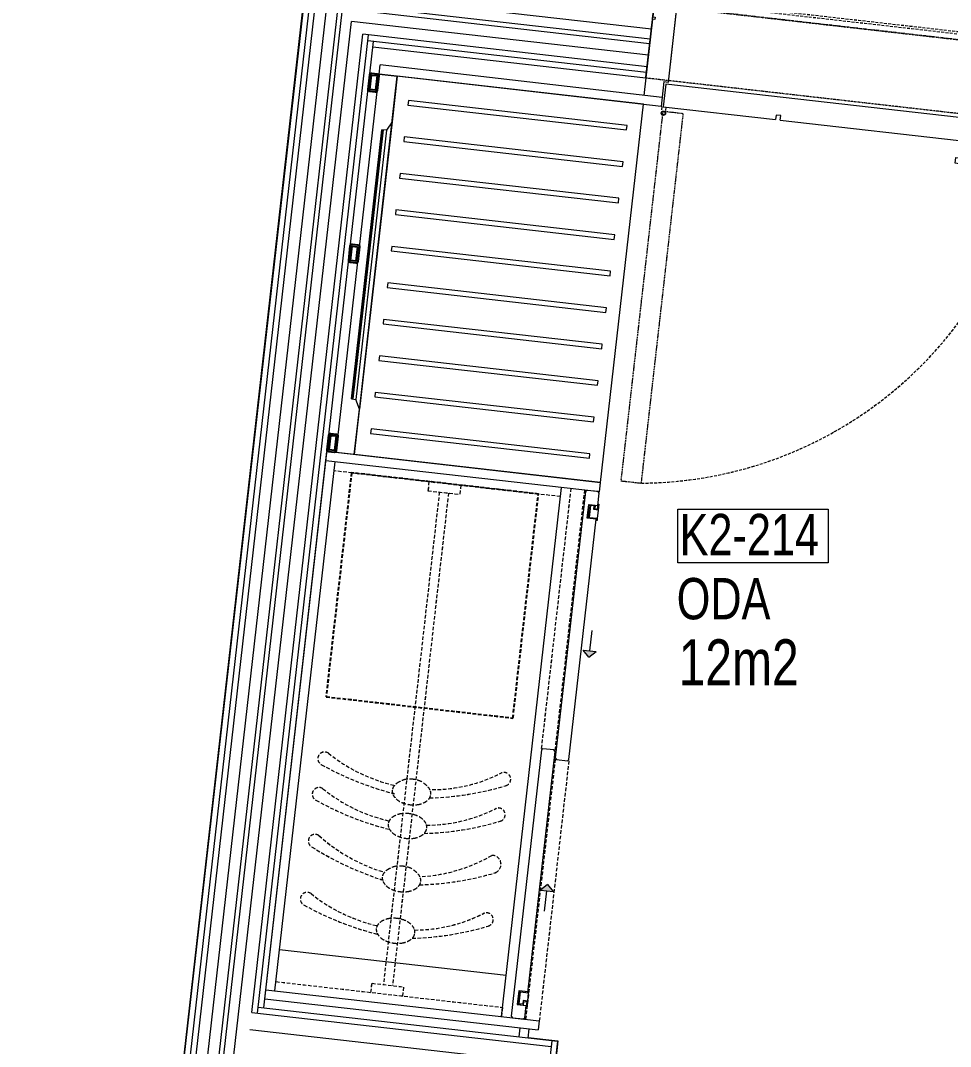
# Model space of a CAD drawing. Header units: millimetres. Extents: x 26282 to 30760, y 1404 to 4574.
# Drawn here: x 29072.4 to 29275.2, y 3797.4 to 4020.9 of the extents above; entities that cross this region are included whole.
import ezdxf

# ---------------------------------------------------------------- set-up
doc = ezdxf.new("R2010")
doc.units = ezdxf.units.MM
doc.header["$LTSCALE"] = 0.25
for name, pattern in [('01-2BASEMENT$0$HIDDEN', [0.375, 0.25, -0.125]), ('HIDDEN', [0.375, 0.25, -0.125]), ('HIDDEN2', [4.7625, 3.175, -1.5875])]:
    doc.linetypes.add(name, pattern=pattern)
for name, color, linetype, lineweight in [('(YP-ZC) A-LW13', 148, 'Continuous', 13), ('AB-DUV', 4, 'Continuous', 50), ('BRONZE (3RDF)', 30, 'Continuous', 15), ('DOOR HANDLE (3RDF)', 17, 'Continuous', 15), ('DOOR-INT (3RDF)', 157, 'Continuous', 15), ('FURNITURE (3RDF)', 43, 'Continuous', 20), ('GYPSIUM BOARD (3RDF)', 97, 'Continuous', 20), ('HIDDEN (3RDF)', 145, 'HIDDEN', 13), ('ID-ALCIPAN', 124, 'Continuous', 20), ('ID-HATCH', 252, 'Continuous', 18), ('METAL PROFILE (3RDF)', 251, 'Continuous', 18), ('STAINLESS (3RDF)', 95, 'Continuous', 15), ('TEXT-GNRL (3RDF)', 254, 'Continuous', 15), ('WALLPAPER (3RDF)', 63, 'Continuous', 13), ('WOOD (3RDF)', 45, 'Continuous', 15)]:
    doc.layers.add(name, color=color, linetype=linetype, lineweight=lineweight)
for name, color, linetype in [('ACCESSORIES (3RDF)', 2, 'Continuous'), ('AYNA (3RDF)', 253, 'Continuous'), ('ID-PROFIL', 145, 'Continuous')]:
    doc.layers.add(name, color=color, linetype=linetype)
doc.styles.add('M-IKI-50', font='arial.ttf', dxfattribs={"width": 0.75, "height": 10})
doc.styles.add('M-UC-50', font='arial.ttf', dxfattribs={"width": 0.75, "height": 15})
doc.linetypes.add('BATTING', pattern='A,0.0001,-0.1,[134,ltypeshp.shx,S=0.1,R=0,X=-0.1,Y=0],-0.2,[134,ltypeshp.shx,S=0.1,R=180,X=0.1,Y=0],-0.1', length=0.4001)

# ---------------------------------------------------------------- blocks, each defined once
blk = doc.blocks.new('KAPI-07')
at = {"color": 252}
for p, q in [((-72.48, 13.51, 0), (-78.98, 13.51, 0)), ((-71.69, 8.51, 0), (-78.19, 8.51, 0))]:
    blk.add_line(p, q, dxfattribs=at)
at = {"color": 252, "linetype": '01-2BASEMENT$0$HIDDEN', "lineweight": 0, "ltscale": 4, "elevation": 0}
blk.add_lwpolyline([(0.5, 14.5), (0.5, 95.5), (-4, 95.5), (-4, 14.5)], close=True, dxfattribs=at)
blk.add_lwpolyline([(0.5, 14.5), (0.5, 95.5), (-4, 95.5), (-4, 14.5)], close=True, dxfattribs=at)
at = {"color": 252, "linetype": 'HIDDEN', "ltscale": 10}
blk.add_arc((6.48, 9, 0), 87.13, 96.9111, 177.032, dxfattribs=at)
at = {"layer": 'DOOR HANDLE (3RDF)', "color": 252}
for p, q in [((-76.61, 15.21, 0), (-76.61, 19.01, 0)), ((-76.61, 19.01, 0), (-64.11, 18.51, 0)), ((-64.11, 18.51, 0), (-64.11, 17.26, 0)), ((-64.11, 17.26, 0), (-74.86, 17.26, 0)), ((-74.86, 17.26, 0), (-74.86, 15.21, 0)), ((-78.98, 13.51, 0), (-78.98, 13.96, 0)), ((-78.98, 13.96, 0), (-72.48, 13.96, 0)), ((-74.61, 15.21, 0), (-76.86, 15.21, 0)), ((-74.86, 15.21, 0), (-76.61, 15.21, 0)), ((-72.48, 13.96, 0), (-72.48, 13.51, 0)), ((-78.98, 8.51, 0), (-78.98, 8.06, 0)), ((-78.98, 8.06, 0), (-72.48, 8.06, 0)), ((-74.61, 6.81, 0), (-76.86, 6.81, 0)), ((-76.61, 6.81, 0), (-76.61, 4.01, 0)), ((-74.86, 6.81, 0), (-76.61, 6.81, 0)), ((-74.86, 5.76, 0), (-74.86, 6.81, 0)), ((-72.48, 8.06, 0), (-72.48, 8.51, 0)), ((-76.61, 4.01, 0), (-64.11, 4.51, 0)), ((-64.11, 5.76, 0), (-74.86, 5.76, 0)), ((-64.11, 5.76, 0), (-64.11, 4.51, 0))]:
    blk.add_line(p, q, dxfattribs=at)
at = {"layer": 'DOOR HANDLE (3RDF)', "color": 252, "elevation": 0}
for points in [[(-74.61, 15.21), (-74.61, 14.21), (-76.86, 14.21), (-76.86, 15.21)], [(-74.61, 6.81), (-74.61, 7.81), (-76.86, 7.81), (-76.86, 6.81)]]:
    blk.add_lwpolyline(points, dxfattribs=at)
for points in [[(-76.61, 13.96), (-76.61, 14.21), (-74.86, 14.21), (-74.86, 13.96)], [(-76.61, 8.06), (-76.61, 7.81), (-74.86, 7.81), (-74.86, 8.06)]]:
    blk.add_lwpolyline(points, close=True, dxfattribs=at)
at = {"layer": 'GYPSIUM BOARD (3RDF)', "ltscale": 0.25, "elevation": 0}
for points in [[(-85, 7.51), (-85, -8.2)], [(5, 7.51), (5, -8.3)]]:
    blk.add_lwpolyline(points, dxfattribs=at)
at = {"layer": 'HIDDEN (3RDF)', "ltscale": 10, "elevation": 0}
for points in [[(-80, -8.3), (0, -8.3)], [(-81.5, -9.99), (1.5, -9.99)], [(-81, -9.49), (1, -9.49)]]:
    blk.add_lwpolyline(points, dxfattribs=at)
at = {"layer": 'STAINLESS (3RDF)'}
for p, q in [((-0.11, 14.2, 0), (-0.11, 13.51, 0)), ((0.75, 14.2, 0), (0.75, 13.51, 0))]:
    blk.add_line(p, q, dxfattribs=at)
for radius in [0.47, 0.38]:
    blk.add_circle((0.32, 14.87, 0), radius, dxfattribs=at)
at = {"layer": 'WOOD (3RDF)'}
for p, q in [((-81.03, 13.51, 0), (-87.64, 13.51, 0)), ((-81.03, 13.51), (-81.03, 8.01)), ((-25.15, 13.51, 0), (-80.53, 13.51, 0)), ((-80.53, 13.51, 0), (-80.53, 8.51, 0)), ((0.5, 13.51, 0), (-24.15, 13.51, 0)), ((0.5, 8.51, 0), (0.5, 13.51, 0)), ((-85, 11.51, 0), (-87.64, 11.51, 0)), ((-85, -5.49), (-85, 11.51)), ((1, 11.51), (62.88, 11.39, 2.27)), ((5, -5.19), (5, 11.51)), ((62.88, 13.39, 4.54), (62.88, 11.39, 4.54)), ((-81.03, 8.01), (-80, 8.01)), ((-80.53, 8.51, 0), (0.5, 8.51, 0)), ((-80, 8.01), (-80, -8.3)), ((1, 8.01), (0, 8.01)), ((0, 8.01), (0, -8.3)), ((-84.5, -5.49), (-85, -5.49)), ((-85, -8.3), (-85, -5.99)), ((-85, -5.99), (-84.5, -5.99)), ((-84.5, -5.99), (-84.5, -5.49)), ((4.5, -5.69), (4.5, -5.19)), ((4.5, -5.19), (5, -5.19)), ((5, -5.69), (4.5, -5.69)), ((5, -8.3), (5, -5.69)), ((-80, -8.3), (-85, -8.3)), ((0, -8.3), (0, -8.3)), ((0, -8.3), (5, -8.3))]:
    blk.add_line(p, q, dxfattribs=at)
at = {"layer": 'WOOD (3RDF)', "ltscale": 0.01}
blk.add_line((1, 8.01, 0), (0.5, 8.01, 0), dxfattribs=at)
at = {"layer": 'WOOD (3RDF)', "ltscale": 0.25}
for p, q in [((-88, -8.3), (-88, -8.3)), ((-88, -8.3), (-87.5, -8.3)), ((-86.5, -8.3), (-88, -8.3)), ((-88, -9.49), (-88, -8.3)), ((-86.5, -8.3), (-86.36, -8.55)), ((-82.64, -8.55), (-86.36, -8.55)), ((-82.5, -8.3), (-82.64, -8.55)), ((-81, -8.3), (-82.5, -8.3)), ((-81, -8.3), (-81, -9.49)), ((1, -8.3), (2.5, -8.3)), ((1, -8.3), (1, -9.49)), ((2.5, -8.3), (2.64, -8.55)), ((2.64, -8.55), (6.36, -8.55)), ((6.5, -8.3), (6.36, -8.55)), ((6.5, -8.3), (8, -8.3)), ((8, -8.3), (7.5, -8.3)), ((8, -8.3), (8, -8.3)), ((8, -9.49), (8, -8.3)), ((-87.5, -9.99), (-88, -9.49)), ((-81.5, -9.99), (-87.5, -9.99)), ((-81.5, -9.99), (-81, -9.49)), ((1.5, -9.99), (1, -9.49)), ((1.5, -9.99), (7.5, -9.99)), ((7.5, -9.99), (8, -9.49))]:
    blk.add_line(p, q, dxfattribs=at)
at = {"layer": 'WOOD (3RDF)', "ltscale": 0.25, "elevation": 0}
for points in [[(-25.15, 13.51), (-25.15, 12.51), (-24.15, 12.51), (-24.15, 13.51)], [(-82.5, -8.3), (-81, -8.3)], [(2.5, -8.3), (1, -8.3)]]:
    blk.add_lwpolyline(points, dxfattribs=at)
at = {"layer": 'WOOD (3RDF)', "elevation": 0}
blk.add_lwpolyline([(1, 8.01), (1, 13.51), (62.88, 13.39)], dxfattribs=at)
blk = doc.blocks.new('A$C758C6CDD')
at = {"layer": 'BRONZE (3RDF)', "color": 252}
blk.add_line((1.3, 0, 0), (3.1, 0, 0), dxfattribs=at)
at = {"layer": 'BRONZE (3RDF)', "elevation": 0}
blk.add_lwpolyline([(0.3, 2), (0.3, 0.8), (1.1, 0.8), (1.1, 0.2), (0, 0.2), (0, 0), (1.3, 0), (1.3, 1), (0.5, 1), (0.5, 1.8), (3.1, 1.8), (3.1, 0), (3.6, 0), (3.6, 0.2), (3.3, 0.2), (3.3, 2), (0.3, 2)], dxfattribs=at)
at = {"layer": 'WOOD (3RDF)', "elevation": 0}
blk.add_lwpolyline([(3.3, 0.2), (3.3, 2.2), (0.3, 2.2), (0.3, 0.2)], dxfattribs=at)
blk = doc.blocks.new('A$C507954D5')
at = {"layer": 'WOOD (3RDF)'}
h = blk.add_hatch(color=256, dxfattribs=at)
h.dxf.hatch_style = 1
h.paths.add_polyline_path([(4.44, 2.83), (4.44, 0), (5.86, 1.41)])
for p, q in [((5.86, 1.41), (4.44, 2.83)), ((4.44, 2.83), (4.44, 0)), ((0, 1.41), (4.44, 1.41)), ((5.86, 1.41), (4.44, 0))]:
    blk.add_line(p, q, dxfattribs=at)
blk = doc.blocks.new('DOLAP-10')
at = {"layer": 'ACCESSORIES (3RDF)', "linetype": 'HIDDEN2', "elevation": 0}
blk.add_lwpolyline([(54.09, 69.71), (59.64, 118.51), (18.9, 123.14), (13.35, 74.34), (54.09, 69.71)], dxfattribs=at)
at = {"layer": 'HIDDEN (3RDF)', "color": 8, "linetype": 'HIDDEN', "ltscale": 12.5}
for p, q in [((64.45, 117.96, 0), (15.09, 123.57, 0)), ((35.79, 121.21, 0), (35.57, 119.22, 0)), ((38.05, 118.94, 0), (25.85, 11.64, 0)), ((40.04, 118.72, 0), (27.84, 11.41, 0)), ((35.57, 119.22, 0), (42.52, 118.43, 0)), ((42.75, 120.42, 0), (42.52, 118.43, 0)), ((60.35, 63.07, 0), (66.78, 119.71, 0)), ((63.33, 62.73, 0), (69.76, 119.37, 0)), ((64.45, 117.96, 0), (64.67, 119.95, 0)), ((63.3, 60.72, 0), (56.86, 4.09, 0)), ((66.28, 60.38, 0), (59.84, 3.75, 0)), ((2.44, 12.28, 0), (51.8, 6.68, 0)), ((23.14, 9.94, 0), (23.37, 11.92, 0)), ((23.37, 11.92, 0), (30.32, 11.13, 0)), ((30.1, 9.14, 0), (30.32, 11.13, 0)), ((51.8, 6.68, 0.02), (51.57, 4.69, 0.02))]:
    blk.add_line(p, q, dxfattribs=at)
at = {"layer": 'HIDDEN (3RDF)', "color": 8, "linetype": 'HIDDEN', "ltscale": 12.5, "elevation": 0}
for points in [[(28.43, 53.17, -0.06413), (12.36, 59.54, -1.08017), (13.88, 62.05, 0.114463), (28.32, 55.04, 0.821198)], [(35.94, 52.31, 0.066142), (52.49, 54.96, 1.08017), (51.58, 57.74, -0.118246), (36.47, 54.11, -0.821198)], [(27.22, 45.43, -0.06413), (11.15, 51.8, -1.08017), (12.67, 54.31, 0.114463), (27.1, 47.3, 0.821198)], [(34.72, 44.57, 0.066142), (51.28, 47.22, 1.08017), (50.36, 50, -0.118246), (35.26, 46.37, -0.821198)], [(26.25, 34.23, -0.063086), (10.29, 41.6, -1.08017), (11.8, 44.1, 0.111967), (26.13, 36.1, 0.821198)], [(33.75, 33.38, 0.066142), (50.3, 36.02, 0.819448), (49.5, 39.8, -0.115485), (34.28, 35.17, -0.821198)], [(24.62, 22.59, -0.06413), (8.55, 28.97, -1.08017), (10.07, 31.47, 0.114463), (24.51, 24.46, 0.821198)], [(32.13, 21.73, 0.066142), (48.68, 24.38, 1.08017), (47.77, 27.16, -0.118246), (32.66, 23.53, -0.821198)]]:
    blk.add_lwpolyline(points, format="xyb", dxfattribs=at)
for points in [[(27.79, 54, -0.144333), (28.18, 54.93, -0.107177), (29.24, 55.77, -0.074331), (30.61, 56.34, -0.065016), (32.31, 56.36, -0.065016), (33.96, 55.95, -0.074324), (35.18, 55.09, -0.107177), (36.01, 54.04, -0.144333), (36.19, 53.04, -0.144333), (35.79, 52.12, -0.107177), (34.74, 51.28, -0.077818), (33.38, 50.86, -0.065016), (31.68, 50.83, -0.065016), (30.03, 51.24, -0.077818), (28.8, 51.96, -0.107177), (27.97, 53.01, -0.144333)], [(26.91, 46.67, -0.144333), (27.3, 47.6, -0.107177), (28.36, 48.43, -0.077818), (29.72, 48.86, -0.065016), (31.42, 48.88, -0.065016), (33.06, 48.47, -0.077818), (34.29, 47.76, -0.107177), (35.13, 46.71, -0.144333), (35.31, 45.71, -0.144333), (34.91, 44.78, -0.107177), (33.86, 43.95, -0.077818), (32.5, 43.53, -0.065016), (30.8, 43.5, -0.065016), (29.15, 43.91, -0.077818), (27.92, 44.63, -0.107177), (27.08, 45.68, -0.144333)], [(25.6, 35.06, -0.144333), (26, 35.99, -0.107177), (27.05, 36.83, -0.074331), (28.43, 37.4, -0.065016), (30.13, 37.43, -0.065016), (31.78, 37.02, -0.074324), (32.99, 36.15, -0.107177), (33.83, 35.1, -0.144333), (34, 34.11, -0.144333), (33.61, 33.18, -0.107177), (32.55, 32.34, -0.077818), (31.19, 31.92, -0.065016), (29.49, 31.89, -0.065016), (27.84, 32.3, -0.077818), (26.62, 33.02, -0.107177), (25.78, 34.07, -0.144333)], [(24.31, 23.83, -0.144333), (24.71, 24.76, -0.107177), (25.76, 25.6, -0.077818), (27.12, 26.02, -0.065016), (28.82, 26.05, -0.065016), (30.47, 25.64, -0.077818), (31.7, 24.92, -0.107177), (32.54, 23.87, -0.144333), (32.71, 22.87, -0.144333), (32.32, 21.95, -0.107177), (31.26, 21.11, -0.077818), (29.9, 20.69, -0.065016), (28.2, 20.66, -0.065016), (26.55, 21.07, -0.077818), (25.33, 21.79, -0.107177), (24.49, 22.84, -0.144333)]]:
    blk.add_lwpolyline(points, format="xyb", close=True, dxfattribs=at)
at = {"layer": 'WOOD (3RDF)'}
for p, q in [((0, 8.54, 0), (13.55, 127.77, 0)), ((73.17, 120.99), (13.55, 127.77, 0)), ((2.21, 10.3, 0), (15.31, 125.56, 0)), ((72.94, 119.01, 0), (13.33, 125.78, 0)), ((51.57, 4.69, 0), (64.67, 119.95, 0)), ((52.59, 13.64, 0), (3.23, 19.24, 0)), ((0.23, 10.52), (59.84, 3.75)), ((0, 8.54), (59.62, 1.76)), ((59.84, 3.75, 0), (59.62, 1.76, 0)), ((55.42, 0.23), (55.64, 2.21)), ((57.4, 0), (57.63, 1.99))]:
    blk.add_line(p, q, dxfattribs=at)
at = {"layer": 'WOOD (3RDF)', "ltscale": 0.25}
blk.add_line((13.55, 127.77, 0), (13.75, 127.75, 0), dxfattribs=at)
at = {"layer": 'WOOD (3RDF)', "elevation": 0}
for points in [[(72.94, 119.01), (73.17, 120.99)], [(72.6, 116.03), (72.91, 118.71), (72.65, 119.04), (70.26, 119.31), (69.93, 119.05), (63.33, 61.02), (63.6, 60.69), (65.98, 60.42), (66.31, 60.68), (72.27, 113.04)], [(57.32, 9.87), (63.29, 62.43), (63.03, 62.77), (60.64, 63.04), (60.31, 62.77), (53.72, 4.75), (53.98, 4.41), (56.36, 4.14), (56.7, 4.41), (57, 7.09)]]:
    blk.add_lwpolyline(points, dxfattribs=at)
at = {"xscale": -1, "rotation": 83.51678702173031}
blk.add_blockref('A$C758C6CDD', (72.84, 116.3, 0), dxfattribs=at)
at = {"rotation": 83.51678702173027}
blk.add_blockref('A$C758C6CDD', (57.17, 6.77, 0), dxfattribs=at)
at = {"layer": 'WOOD (3RDF)', "extrusion": (0, 0, -1), "zscale": -1, "rotation": 276.4832129782697}
blk.add_blockref('A$C507954D5', (-72.71, 88.61, 0), dxfattribs=at)
at = {"layer": 'WOOD (3RDF)', "rotation": 83.51678702173027}
blk.add_blockref('A$C507954D5', (62.39, 27.5, 0), dxfattribs=at)
blk = doc.blocks.new('20x40 profil')
at = {"layer": 'METAL PROFILE (3RDF)'}
h = blk.add_hatch(color=256, dxfattribs=at)
edge = h.paths.add_edge_path()
edge.add_line((-1.6, 2), (1.6, 2))
edge.add_arc((1.6, 1.6), 0.4, 360, 450, ccw=False)
edge.add_line((2, 1.6), (2, 0.4))
edge.add_arc((1.6, 0.4), 0.4, 270, 360, ccw=False)
edge.add_line((1.6, 0), (-1.6, 0))
edge.add_arc((-1.6, 0.4), 0.4, 180, 270, ccw=False)
edge.add_line((-2, 0.4), (-2, 1.6))
edge.add_arc((-1.6, 1.6), 0.4, 90, 180, ccw=False)
h.paths.add_polyline_path([(-1.6, 1.6), (1.6, 1.6), (1.6, 0.4), (-1.6, 0.4)], flags=16)
at = {"layer": 'ID-PROFIL'}
blk.add_lwpolyline([(1.6, 2), (-1.6, 2, 0.414214), (-2, 1.6), (-2, 0.4, 0.414214), (-1.6, 0), (1.6, 0, 0.414214), (2, 0.4), (2, 1.6, 0.414214)], format="xyb", close=True, dxfattribs=at)
blk.add_lwpolyline([(1.6, 1.6), (-1.6, 1.6), (-1.6, 0.4), (1.6, 0.4)], close=True, dxfattribs=at)
blk = doc.blocks.new('AYNA-07')
at = {"layer": 'METAL PROFILE (3RDF)'}
h = blk.add_hatch(color=256, dxfattribs=at)
edge = h.paths.add_edge_path()
edge.add_line((11.46, 78.86), (11.46, 82.06))
edge.add_arc((11.06, 82.06), 0.4, 0, 90)
edge.add_line((11.06, 82.46), (9.86, 82.46))
edge.add_arc((9.86, 82.06), 0.4, 90, 180)
edge.add_line((9.46, 82.06), (9.46, 78.86))
edge.add_arc((9.86, 78.86), 0.4, 180, 270)
edge.add_line((9.86, 78.46), (11.06, 78.46))
edge.add_arc((11.06, 78.86), 0.4, 270, 360)
h.paths.add_polyline_path([(11.06, 78.86), (11.06, 82.06), (9.86, 82.06), (9.86, 78.86)], flags=16)
h = blk.add_hatch(color=256, dxfattribs=at)
edge = h.paths.add_edge_path()
edge.add_line((11.46, 41.36), (11.46, 44.56))
edge.add_arc((11.06, 44.56), 0.4, 0, 90)
edge.add_line((11.06, 44.96), (9.86, 44.96))
edge.add_arc((9.86, 44.56), 0.4, 90, 180)
edge.add_line((9.46, 44.56), (9.46, 41.36))
edge.add_arc((9.86, 41.36), 0.4, 180, 270)
edge.add_line((9.86, 40.96), (11.06, 40.96))
edge.add_arc((11.06, 41.36), 0.4, 270, 360)
h.paths.add_polyline_path([(11.06, 41.36), (11.06, 44.56), (9.86, 44.56), (9.86, 41.36)], flags=16)
h = blk.add_hatch(color=256, dxfattribs=at)
edge = h.paths.add_edge_path()
edge.add_line((11.46, -0.14), (11.46, 3.06))
edge.add_arc((11.06, 3.06), 0.4, 0, 90)
edge.add_line((11.06, 3.46), (9.86, 3.46))
edge.add_arc((9.86, 3.06), 0.4, 90, 180)
edge.add_line((9.46, 3.06), (9.46, -0.14))
edge.add_arc((9.86, -0.14), 0.4, 180, 270)
edge.add_line((9.86, -0.54), (11.06, -0.54))
edge.add_arc((11.06, -0.14), 0.4, 270, 360)
h.paths.add_polyline_path([(11.06, -0.14), (11.06, 3.06), (9.86, 3.06), (9.86, -0.14)], flags=16)
at = {"layer": 'AYNA (3RDF)', "elevation": -2.27}
blk.add_lwpolyline([(13.66, 70.46), (13.66, 11.46)], dxfattribs=at)
at = {"layer": 'WOOD (3RDF)'}
blk.add_line((13.46, 11.46, -2.27), (13.46, 70.46, -4.54), dxfattribs=at)
at = {"layer": 'WOOD (3RDF)', "ltscale": 0.25}
blk.add_line((15.46, -0.54, -2.27), (11.46, -0.54, -2.27), dxfattribs=at)
at = {"layer": 'WOOD (3RDF)'}
blk.add_lwpolyline([(11.46, -0.54), (11.46, 82.46), (15.46, 82.46), (15.46, 72.46), (14.46, 70.46), (13.46, 70.46)], dxfattribs=at)
at = {"layer": 'WOOD (3RDF)', "color": 252, "elevation": -2.27}
for points in [[(15.46, 72.46), (15.46, 9.46)], [(14.46, 70.46), (14.46, 11.46)]]:
    blk.add_lwpolyline(points, dxfattribs=at)
at = {"layer": 'WOOD (3RDF)', "elevation": -2.27}
for points in [[(13.46, 11.46), (14.46, 11.46)], [(15.46, -0.54), (15.46, 9.46), (14.46, 11.46)]]:
    blk.add_lwpolyline(points, dxfattribs=at)
at = {"layer": 'METAL PROFILE (3RDF)', "color": 4, "xscale": -1, "rotation": 269.9999936931301}
for p in [(9.46, 80.46, -2.27), (9.46, 42.96), (9.46, 1.46)]:
    blk.add_blockref('20x40 profil', p, dxfattribs=at)
blk = doc.blocks.new('BAVULLUK-05')
at = {"layer": 'BRONZE (3RDF)', "ltscale": 12.5}
for points in [[(3, 84.21), (51, 84.21), (51, 85.21), (3, 85.21)], [(3, 76.21), (51, 76.21), (51, 77.21), (3, 77.21)], [(3, 68.21), (51, 68.21), (51, 69.21), (3, 69.21)], [(3, 60.21), (51, 60.21), (51, 61.21), (3, 61.21)], [(3, 52.21), (51, 52.21), (51, 53.21), (3, 53.21)], [(3, 44.21), (51, 44.21), (51, 45.21), (3, 45.21)], [(3, 36.21), (51, 36.21), (51, 37.21), (3, 37.21)], [(3, 28.21), (51, 28.21), (51, 29.21), (3, 29.21)], [(3, 20.21), (51, 20.21), (51, 21.21), (3, 21.21)], [(3, 12.2), (51, 12.2), (51, 13.2), (3, 13.2)]]:
    blk.add_lwpolyline(points, close=True, dxfattribs=at)
at = {"layer": 'WOOD (3RDF)'}
for p, q in [((0, 7.21), (0, 90.21)), ((54, 90.21), (0, 90.21)), ((54, 7.21), (54, 90.21)), ((54, 7.21), (0, 7.21))]:
    blk.add_line(p, q, dxfattribs=at)
blk = doc.blocks.new('A$C187D15ED')
at = {"layer": '(YP-ZC) A-LW13', "ltscale": 0.25}
for p, q in [((9510.51, 3284.14, 0), (9571.35, 3819.49, 0)), ((9510.51, 3284.14, 0), (9571.35, 3819.49, 0)), ((9517.89, 3340.21, 0), (9572.23, 3818.38, 0)), ((9517.89, 3340.21, 0), (9572.23, 3818.38, 0)), ((9639.29, 3811.77, 0), (9571.35, 3819.49, 0)), ((9639.29, 3811.77, 0), (9571.35, 3819.49, 0)), ((9639.17, 3810.77, 0), (9572.23, 3818.38, 0)), ((9639.17, 3810.77, 0), (9572.23, 3818.38, 0))]:
    blk.add_line(p, q, dxfattribs=at)
at = {"layer": 'HIDDEN (3RDF)', "elevation": 0}
blk.add_lwpolyline([(9640.13, 3819.22), (9729.56, 3809.06), (9727.75, 3793.16), (9638.33, 3803.32)], close=True, dxfattribs=at)
at = {"layer": 'ID-ALCIPAN', "ltscale": 0.25}
for p, q in [((9502.11, 3276.64, 0), (9564.74, 3827.79, 0)), ((9503.51, 3277.89, 0), (9565.84, 3826.4, 0)), ((9504.77, 3277.89, 0), (9566.95, 3825.02, 0)), ((9552.42, 3599.77, 0), (9576.63, 3812.85, 0)), ((9553.66, 3599.63, 0), (9577.88, 3812.71, 0)), ((9555.04, 3600.73, 0), (9578.98, 3811.32, 0)), ((9638.61, 3805.8, 0), (9576.63, 3812.85, 0)), ((9638.47, 3804.56, 0), (9577.73, 3811.46, 0)), ((9638.33, 3803.32, 0), (9578.83, 3810.08, 0)), ((9552.42, 3599.77), (9617.69, 3592.36)), ((9553.8, 3600.87), (9619.07, 3593.46)), ((9617.83, 3593.6), (9616.7, 3583.66)), ((9619.07, 3593.46), (9617.94, 3583.52))]:
    blk.add_line(p, q, dxfattribs=at)
at = {"layer": 'ID-HATCH', "linetype": 'BATTING', "lineweight": 0, "ltscale": 4.5}
for p, q in [((9507.71, 3281.64, 0), (9569.11, 3821.95, 0)), ((9639.54, 3813.95, 0), (9569.11, 3821.95, 0)), ((9520.39, 3342.71, 0), (9574.13, 3815.65, 0)), ((9638.89, 3808.29, 0), (9574.13, 3815.65, 0))]:
    blk.add_line(p, q, dxfattribs=at)
at = {"layer": 'ID-HATCH', "linetype": 'BATTING', "lineweight": 0, "ltscale": 7.3}
blk.add_line((9552, 3596.05), (9617.06, 3588.65), dxfattribs=at)
at = {"layer": 'TEXT-GNRL (3RDF)', "linetype": 'Continuous'}
blk.add_lwpolyline([(9645.3, 3709.4), (9678.06, 3709.4), (9678.06, 3697.68), (9645.3, 3697.68)], close=True, dxfattribs=at)
at = {"layer": 'WALLPAPER (3RDF)'}
for p, q in [((9502, 3276.54), (9564.66, 3827.9, 0)), ((9612.69, 3594.28), (9619.18, 3593.54)), ((9619.18, 3593.54), (9618.03, 3583.41))]:
    blk.add_line(p, q, dxfattribs=at)
at = {"layer": 'DOOR-INT (3RDF)', "rotation": 173.5197725261523}
blk.add_blockref('KAPI-07', (9644.17, 3810.41, 0), dxfattribs=at)
at = {"layer": 'FURNITURE (3RDF)', "ltscale": 0.2}
for name, p, rotation in [('AYNA-07', (9559.48, 3723.56, 2.27), 353.5167933285168), ('BAVULLUK-05', (9573.97, 3714.11, -2.27), 353.5169247674272), ('DOLAP-10', (9555.27, 3594.18, 0), 359.9999795268008)]:
    blk.add_blockref(name, p, dxfattribs=dict(at, rotation=rotation))
at = {"layer": 'TEXT-GNRL (3RDF)', "linetype": 'Continuous', "width": 0.75}
for s, height, style, p in [('K2-214', 9, 'M-UC-50', (9645.7, 3699.37)), ('ODA', 9, 'M-UC-50', (9645.07, 3685.4)), ('12m2', 10, 'M-IKI-50', (9645.47, 3671.04))]:
    blk.add_text(s, height=height, dxfattribs=dict(at, style=style)).set_placement(p)

msp = doc.modelspace()

# ---------------------------------------------------------------- block references
at = {"layer": 'AB-DUV', "ltscale": 100}
msp.add_blockref('A$C187D15ED', (19570.424, 205.028, 5.126), dxfattribs=at)

# ---------------------------------------------------------------- next in the draw order: hatches: boundary and pattern name
at = {"layer": 'METAL PROFILE (3RDF)'}
h = msp.add_hatch(color=256, dxfattribs=at)
edge = h.paths.add_edge_path()
edge.add_line((29150.196, 4005.646), (29150.558, 4008.826))
edge.add_arc((29150.16, 4008.871), 0.4, -6.48321, 83.51679)
edge.add_line((29150.205, 4009.268), (29149.013, 4009.404))
edge.add_arc((29148.968, 4009.006), 0.4, 83.51679, 173.51679)
edge.add_line((29148.57, 4009.051), (29148.209, 4005.872))
edge.add_arc((29148.607, 4005.827), 0.4, 173.51679, 263.51679)
edge.add_line((29148.561, 4005.429), (29149.754, 4005.294))
edge.add_arc((29149.799, 4005.691), 0.4, 263.51679, 353.51679)
h.paths.add_polyline_path([(29149.799, 4005.691), (29150.16, 4008.871), (29148.968, 4009.006), (29148.607, 4005.827)], flags=16)
h = msp.add_hatch(color=256, dxfattribs=at)
edge = h.paths.add_edge_path()
edge.add_line((29150.196, 4005.646), (29150.558, 4008.826))
edge.add_arc((29150.16, 4008.871), 0.4, -6.48321, 83.51679)
edge.add_line((29150.205, 4009.268), (29149.013, 4009.404))
edge.add_arc((29148.968, 4009.006), 0.4, 83.51679, 173.51679)
edge.add_line((29148.57, 4009.051), (29148.209, 4005.872))
edge.add_arc((29148.607, 4005.827), 0.4, 173.51679, 263.51679)
edge.add_line((29148.561, 4005.429), (29149.754, 4005.294))
edge.add_arc((29149.799, 4005.691), 0.4, 263.51679, 353.51679)
h.paths.add_polyline_path([(29149.799, 4005.691), (29150.16, 4008.871), (29148.968, 4009.006), (29148.607, 4005.827)], flags=16)
h = msp.add_hatch(color=256, dxfattribs=at)
edge = h.paths.add_edge_path()
edge.add_line((29145.963, 3968.389), (29146.324, 3971.569))
edge.add_arc((29145.926, 3971.614), 0.4, -6.48321, 83.51679)
edge.add_line((29145.972, 3972.011), (29144.779, 3972.147))
edge.add_arc((29144.734, 3971.749), 0.4, 83.51679, 173.51679)
edge.add_line((29144.337, 3971.795), (29143.975, 3968.615))
edge.add_arc((29144.373, 3968.57), 0.4, 173.51679, 263.51679)
edge.add_line((29144.328, 3968.172), (29145.52, 3968.037))
edge.add_arc((29145.565, 3968.434), 0.4, 263.51679, 353.51679)
h.paths.add_polyline_path([(29145.565, 3968.434), (29145.926, 3971.614), (29144.734, 3971.749), (29144.373, 3968.57)], flags=16)
h = msp.add_hatch(color=256, dxfattribs=at)
edge = h.paths.add_edge_path()
edge.add_line((29145.963, 3968.389), (29146.324, 3971.569))
edge.add_arc((29145.926, 3971.614), 0.4, -6.48321, 83.51679)
edge.add_line((29145.972, 3972.011), (29144.779, 3972.147))
edge.add_arc((29144.734, 3971.749), 0.4, 83.51679, 173.51679)
edge.add_line((29144.337, 3971.795), (29143.975, 3968.615))
edge.add_arc((29144.373, 3968.57), 0.4, 173.51679, 263.51679)
edge.add_line((29144.328, 3968.172), (29145.52, 3968.037))
edge.add_arc((29145.565, 3968.434), 0.4, 263.51679, 353.51679)
h.paths.add_polyline_path([(29145.565, 3968.434), (29145.926, 3971.614), (29144.734, 3971.749), (29144.373, 3968.57)], flags=16)
h = msp.add_hatch(color=256, dxfattribs=at)
edge = h.paths.add_edge_path()
edge.add_line((29141.276, 3927.151), (29141.638, 3930.331))
edge.add_arc((29141.24, 3930.376), 0.4, -6.48321, 83.51679)
edge.add_line((29141.285, 3930.773), (29140.093, 3930.909))
edge.add_arc((29140.048, 3930.511), 0.4, 83.51679, 173.51679)
edge.add_line((29139.65, 3930.557), (29139.289, 3927.377))
edge.add_arc((29139.687, 3927.332), 0.4, 173.51679, 263.51679)
edge.add_line((29139.641, 3926.934), (29140.834, 3926.799))
edge.add_arc((29140.879, 3927.196), 0.4, 263.51679, 353.51679)
h.paths.add_polyline_path([(29140.879, 3927.196), (29141.24, 3930.376), (29140.048, 3930.511), (29139.687, 3927.332)], flags=16)
h = msp.add_hatch(color=256, dxfattribs=at)
edge = h.paths.add_edge_path()
edge.add_line((29141.276, 3927.151), (29141.638, 3930.331))
edge.add_arc((29141.24, 3930.376), 0.4, -6.48321, 83.51679)
edge.add_line((29141.285, 3930.773), (29140.093, 3930.909))
edge.add_arc((29140.048, 3930.511), 0.4, 83.51679, 173.51679)
edge.add_line((29139.65, 3930.557), (29139.289, 3927.377))
edge.add_arc((29139.687, 3927.332), 0.4, 173.51679, 263.51679)
edge.add_line((29139.641, 3926.934), (29140.834, 3926.799))
edge.add_arc((29140.879, 3927.196), 0.4, 263.51679, 353.51679)
h.paths.add_polyline_path([(29140.879, 3927.196), (29141.24, 3930.376), (29140.048, 3930.511), (29139.687, 3927.332)], flags=16)
at = {"layer": 'WOOD (3RDF)'}
h = msp.add_hatch(color=256, dxfattribs=at)
h.dxf.hatch_style = 1
h.paths.add_polyline_path([(29195.093, 3883.722), (29197.903, 3883.403), (29196.338, 3882.157)])
h = msp.add_hatch(color=256, dxfattribs=at)
h.dxf.hatch_style = 1
h.paths.add_polyline_path([(29185.779, 3831.445), (29188.589, 3831.125), (29187.344, 3832.69)])

# ---------------------------------------------------------------- next in the draw order: linework, layer by layer
at = {"layer": 'ACCESSORIES (3RDF)', "linetype": 'HIDDEN2', "elevation": 5.126}
msp.add_lwpolyline([(29179.786, 3868.924), (29185.331, 3917.717), (29144.593, 3922.347), (29139.048, 3873.553), (29179.786, 3868.924)], dxfattribs=at)
at = {"layer": 'AYNA (3RDF)', "elevation": 5.126}
msp.add_lwpolyline([(29151.434, 3997.051), (29144.772, 3938.429)], dxfattribs=at)
at = {"layer": 'BRONZE (3RDF)', "color": 252}
for p, q in [((29198.385, 3914.22, 5.126), (29198.182, 3912.432, 5.126)), ((29183.007, 3807.273, 5.126), (29183.211, 3809.061, 5.126))]:
    msp.add_line(p, q, dxfattribs=at)
at = {"layer": 'BRONZE (3RDF)', "ltscale": 12.5, "elevation": 2.857}
for points in [[(29156.884, 4002.471), (29204.577, 3997.051), (29204.69, 3998.045), (29156.997, 4003.464)], [(29155.98, 3994.522), (29203.673, 3989.102), (29203.786, 3990.096), (29156.093, 3995.515)], [(29155.077, 3986.573), (29202.77, 3981.153), (29202.883, 3982.147), (29155.19, 3987.567)], [(29154.174, 3978.624), (29201.867, 3973.204), (29201.98, 3974.198), (29154.287, 3979.618)], [(29153.27, 3970.675), (29200.964, 3965.256), (29201.076, 3966.249), (29153.383, 3971.669)], [(29152.367, 3962.727), (29200.06, 3957.307), (29200.173, 3958.3), (29152.48, 3963.72)], [(29151.464, 3954.778), (29199.157, 3949.358), (29199.27, 3950.352), (29151.577, 3955.771)], [(29150.561, 3946.829), (29198.254, 3941.409), (29198.367, 3942.403), (29150.674, 3947.822)], [(29149.657, 3938.88), (29197.35, 3933.46), (29197.463, 3934.454), (29149.77, 3939.874)], [(29148.753, 3930.925), (29196.446, 3925.506), (29196.559, 3926.499), (29148.866, 3931.919)]]:
    msp.add_lwpolyline(points, close=True, dxfattribs=at)
at = {"layer": 'BRONZE (3RDF)', "elevation": 5.126}
for points in [[(29196.511, 3915.44), (29197.703, 3915.304), (29197.613, 3914.509), (29198.209, 3914.442), (29198.333, 3915.534), (29198.532, 3915.512), (29198.385, 3914.22), (29197.391, 3914.333), (29197.482, 3915.128), (29196.687, 3915.218), (29196.393, 3912.635), (29198.182, 3912.432), (29198.125, 3911.935), (29197.926, 3911.958), (29197.96, 3912.256), (29196.172, 3912.459), (29196.511, 3915.44)], [(29180.907, 3806.505), (29182.1, 3806.369), (29182.19, 3807.164), (29182.786, 3807.097), (29182.662, 3806.004), (29182.861, 3805.981), (29183.007, 3807.273), (29182.014, 3807.386), (29181.924, 3806.591), (29181.129, 3806.681), (29181.422, 3809.264), (29183.211, 3809.061), (29183.267, 3809.558), (29183.068, 3809.581), (29183.035, 3809.282), (29181.246, 3809.486), (29180.907, 3806.505)]]:
    msp.add_lwpolyline(points, dxfattribs=at)
at = {"layer": 'DOOR-INT (3RDF)', "color": 252, "linetype": '01-2BASEMENT$0$HIDDEN', "lineweight": 0, "ltscale": 4, "elevation": 5.126}
for points in [[(29212.457, 4001.083), (29203.315, 3920.601), (29207.787, 3920.093), (29216.928, 4000.575)], [(29212.457, 4001.083), (29203.316, 3920.601), (29207.787, 3920.093), (29216.929, 4000.575)]]:
    msp.add_lwpolyline(points, close=True, dxfattribs=at)
at = {"layer": 'DOOR-INT (3RDF)', "color": 252, "linetype": 'HIDDEN', "ltscale": 10}
msp.add_arc((29207.131, 4007.225, 5.126), 87.135, 270.43085, 350.55176, dxfattribs=at)
at = {"layer": 'GYPSIUM BOARD (3RDF)', "ltscale": 0.25, "elevation": 5.126}
msp.add_lwpolyline([(29208.774, 4008.536), (29210.558, 4024.244)], dxfattribs=at)
at = {"layer": 'HIDDEN (3RDF)', "color": 8, "linetype": 'HIDDEN', "ltscale": 12.5}
for p, q in [((29190.14, 3917.171, 5.126), (29140.783, 3922.779, 5.126)), ((29161.486, 3920.423, 5.126), (29161.26, 3918.436, 5.126)), ((29161.26, 3918.436, 5.126), (29168.215, 3917.645, 5.126)), ((29168.441, 3919.633, 5.126), (29168.215, 3917.645, 5.126)), ((29186.04, 3862.282, 5.126), (29192.477, 3918.918, 5.126)), ((29189.021, 3861.943, 5.126), (29195.458, 3918.579, 5.126)), ((29190.14, 3917.171, 5.126), (29190.366, 3919.158, 5.126)), ((29163.744, 3918.154, 5.126), (29151.547, 3810.851, 5.126)), ((29165.731, 3917.928, 5.126), (29153.534, 3810.625, 5.126)), ((29188.994, 3859.934, 5.126), (29182.556, 3803.298, 5.126)), ((29191.974, 3859.595, 5.126), (29185.537, 3802.965, 5.126)), ((29128.133, 3811.496, 5.126), (29177.491, 3805.893, 5.126)), ((29148.837, 3809.146, 5.126), (29149.063, 3811.133, 5.126)), ((29149.063, 3811.133, 5.126), (29156.018, 3810.343, 5.126)), ((29155.792, 3808.356, 5.126), (29156.018, 3810.343, 5.126)), ((29177.491, 3805.893, 5.15), (29177.265, 3803.905, 5.15))]:
    msp.add_line(p, q, dxfattribs=at)
at = {"layer": 'HIDDEN (3RDF)', "ltscale": 10, "elevation": 5.126}
for points in [[(29296.696, 4016.161), (29214.226, 4025.528)], [(29296.143, 4015.72), (29214.666, 4024.975)], [(29295.016, 4014.651), (29215.527, 4023.68)]]:
    msp.add_lwpolyline(points, dxfattribs=at)
at = {"layer": 'HIDDEN (3RDF)', "color": 8, "linetype": 'HIDDEN', "ltscale": 12.5, "elevation": 5.126}
for points in [[(29154.128, 3852.38, -0.0641302), (29138.057, 3858.754, -1.0801696), (29139.572, 3861.257, 0.1144627), (29154.011, 3854.25, 0.8211975)], [(29161.63, 3851.523, 0.0661418), (29178.183, 3854.172, 1.0801696), (29177.27, 3856.952, -0.1182461), (29162.165, 3853.319, -0.8211975)], [(29152.915, 3844.64, -0.0641302), (29136.844, 3851.014, -1.0801696), (29138.36, 3853.517, 0.1144627), (29152.798, 3846.51, 0.8211975)], [(29160.418, 3843.784, 0.0661418), (29176.97, 3846.432, 1.0801696), (29176.058, 3849.212, -0.1182461), (29160.953, 3845.579, -0.8211975)], [(29151.94, 3833.443, -0.0630856), (29135.983, 3840.81, -1.0801696), (29137.498, 3843.313, 0.1119666), (29151.823, 3835.313, 0.8211975)], [(29159.442, 3832.586, 0.0661418), (29175.995, 3835.235, 0.8194481), (29175.197, 3839.008, -0.1154848), (29159.977, 3834.382, -0.8211975)], [(29150.318, 3821.802, -0.0641302), (29134.247, 3828.176, -1.0801696), (29135.763, 3830.679, 0.1144627), (29150.201, 3823.672, 0.8211975)], [(29157.821, 3820.946, 0.0661418), (29174.373, 3823.594, 1.0801696), (29173.461, 3826.374, -0.1182461), (29158.356, 3822.741, -0.8211975)]]:
    msp.add_lwpolyline(points, format="xyb", dxfattribs=at)
for points in [[(29153.487, 3853.213, -0.1443331), (29153.879, 3854.141, -0.1071767), (29154.933, 3854.977, -0.0743308), (29156.309, 3855.548, -0.0650165), (29158.009, 3855.576, -0.0650165), (29159.658, 3855.166, -0.0743242), (29160.87, 3854.299, -0.1071767), (29161.709, 3853.248, -0.1443331), (29161.882, 3852.255, -0.1443331), (29161.489, 3851.326, -0.1071767), (29160.435, 3850.491, -0.0778182), (29159.077, 3850.069, -0.0650165), (29157.377, 3850.041, -0.0650165), (29155.727, 3850.451, -0.0778182), (29154.499, 3851.169, -0.1071767), (29153.66, 3852.22, -0.1443331)], [(29152.605, 3845.882, -0.1443331), (29152.997, 3846.81, -0.1071767), (29154.051, 3847.645, -0.0778182), (29155.41, 3848.068, -0.0650165), (29157.11, 3848.095, -0.0650165), (29158.759, 3847.685, -0.0778182), (29159.988, 3846.968, -0.1071767), (29160.827, 3845.916, -0.1443331), (29161, 3844.923, -0.1443331), (29160.607, 3843.995, -0.1071767), (29159.553, 3843.159, -0.0778182), (29158.195, 3842.737, -0.0650165), (29156.495, 3842.71, -0.0650165), (29154.845, 3843.119, -0.0778182), (29153.617, 3843.837, -0.1071767), (29152.778, 3844.889, -0.1443331)], [(29151.298, 3834.276, -0.1443331), (29151.691, 3835.204, -0.1071767), (29152.745, 3836.04, -0.0743308), (29154.121, 3836.611, -0.0650165), (29155.82, 3836.638, -0.0650165), (29157.47, 3836.229, -0.0743242), (29158.682, 3835.362, -0.1071767), (29159.52, 3834.31, -0.1443331), (29159.694, 3833.318, -0.1443331), (29159.301, 3832.389, -0.1071767), (29158.247, 3831.554, -0.0778182), (29156.888, 3831.132, -0.0650165), (29155.189, 3831.104, -0.0650165), (29153.539, 3831.514, -0.0778182), (29152.311, 3832.232, -0.1071767), (29151.472, 3833.283, -0.1443331)], [(29150.008, 3823.043, -0.1443331), (29150.4, 3823.972, -0.1071767), (29151.454, 3824.807, -0.0778182), (29152.813, 3825.229, -0.0650165), (29154.513, 3825.257, -0.0650165), (29156.162, 3824.847, -0.0778182), (29157.391, 3824.129, -0.1071767), (29158.23, 3823.078, -0.1443331), (29158.403, 3822.085, -0.1443331), (29158.01, 3821.157, -0.1071767), (29156.956, 3820.321, -0.0778182), (29155.598, 3819.899, -0.0650165), (29153.898, 3819.872, -0.0650165), (29152.248, 3820.281, -0.0778182), (29151.02, 3820.999, -0.1071767), (29150.181, 3822.051, -0.1443331)]]:
    msp.add_lwpolyline(points, format="xyb", close=True, dxfattribs=at)
at = {"layer": 'ID-PROFIL'}
for points, elevation in [([(29150.558, 4008.826), (29150.196, 4005.646, -0.4142136), (29149.754, 4005.294), (29148.561, 4005.429, -0.4142136), (29148.209, 4005.872), (29148.57, 4009.051, -0.4142136), (29149.013, 4009.404), (29150.205, 4009.268, -0.4142136)], 5.126), ([(29146.324, 3971.569), (29145.963, 3968.389, -0.4142136), (29145.52, 3968.037), (29144.328, 3968.172, -0.4142136), (29143.975, 3968.615), (29144.337, 3971.795, -0.4142136), (29144.779, 3972.147), (29145.972, 3972.011, -0.4142136)], 7.396), ([(29141.638, 3930.331), (29141.276, 3927.151, -0.4142136), (29140.834, 3926.799), (29139.641, 3926.934, -0.4142136), (29139.289, 3927.377), (29139.65, 3930.557, -0.4142136), (29140.093, 3930.909), (29141.285, 3930.773, -0.4142136)], 7.396)]:
    msp.add_lwpolyline(points, format="xyb", close=True, dxfattribs=dict(at, elevation=elevation))
for points, elevation in [([(29150.16, 4008.871), (29149.799, 4005.691), (29148.607, 4005.827), (29148.968, 4009.006)], 5.126), ([(29145.926, 3971.614), (29145.565, 3968.434), (29144.373, 3968.57), (29144.734, 3971.749)], 7.396), ([(29141.24, 3930.376), (29140.879, 3927.196), (29139.687, 3927.332), (29140.048, 3930.511)], 7.396)]:
    msp.add_lwpolyline(points, close=True, dxfattribs=dict(at, elevation=elevation))
at = {"layer": 'STAINLESS (3RDF)'}
for p, q in [((29212.246, 4001.41, 5.126), (29212.323, 4002.095, 5.126)), ((29213.098, 4001.313, 5.126), (29213.175, 4001.998, 5.126))]:
    msp.add_line(p, q, dxfattribs=at)
for radius in [0.47, 0.38]:
    msp.add_circle((29212.594, 4000.692, 5.126), radius, dxfattribs=at)
at = {"layer": 'WOOD (3RDF)'}
for p, q in [((29213.686, 4007.475, 5.126), (29215.525, 4023.68, 5.126)), ((29210.206, 4021.151, 5.126), (29208.324, 4004.562, 5.126)), ((29150.603, 4009.223, 9.665), (29150.829, 4011.21, 9.665)), ((29212.298, 4004.11, 5.126), (29150.829, 4011.21, 7.396)), ((29145.209, 3926.302, 2.857), (29154.58, 4008.771, 2.857)), ((29208.235, 4002.674, 2.857), (29154.58, 4008.771, 2.857)), ((29213.133, 4007.035, 5.126), (29212.569, 4002.067, 5.126)), ((29212.693, 4007.588, 5.126), (29213.686, 4007.475, 5.126)), ((29293.648, 3997.889, 5.126), (29213.133, 4007.035, 5.126)), ((29198.863, 3920.205, 2.857), (29208.235, 4002.674, 2.857)), ((29212.569, 4002.067, 5.126), (29237.06, 3999.285, 5.126)), ((29238.053, 3999.172, 5.126), (29293.084, 3992.921, 5.126)), ((29144.573, 3938.451, 5.126), (29151.235, 3997.074, 2.857)), ((29125.694, 3807.747, 5.126), (29139.247, 3926.979, 5.126)), ((29198.864, 3920.205, 5.126), (29139.247, 3926.979, 5.126)), ((29198.863, 3920.205, 2.857), (29145.209, 3926.302, 2.857)), ((29127.908, 3809.508, 5.126), (29141.009, 3924.766, 5.126)), ((29198.638, 3918.217, 5.126), (29139.021, 3924.992, 5.126)), ((29177.265, 3803.905, 5.126), (29190.366, 3919.158, 5.126)), ((29197, 3887.978, 5.126), (29196.498, 3883.562, 5.126)), ((29196.338, 3882.157, 5.126), (29195.093, 3883.722, 5.126)), ((29195.093, 3883.722, 5.126), (29197.903, 3883.403, 5.126)), ((29196.338, 3882.157, 5.126), (29197.903, 3883.403, 5.126)), ((29187.344, 3832.69, 5.126), (29185.779, 3831.445, 5.126)), ((29185.779, 3831.445, 5.126), (29188.589, 3831.125, 5.126)), ((29186.682, 3826.869, 5.126), (29187.184, 3831.285, 5.126)), ((29187.344, 3832.69, 5.126), (29188.589, 3831.125, 5.126)), ((29178.281, 3812.848, 5.126), (29128.924, 3818.451, 5.126)), ((29125.92, 3809.734, 5.126), (29185.537, 3802.96, 5.126)), ((29125.694, 3807.747, 5.126), (29185.311, 3800.972, 5.126)), ((29185.537, 3802.965, 5.126), (29185.311, 3800.972, 5.126)), ((29181.11, 3799.437, 5.126), (29181.336, 3801.424, 5.126)), ((29183.098, 3799.211, 5.126), (29183.324, 3801.198, 5.126))]:
    msp.add_line(p, q, dxfattribs=at)
at = {"layer": 'WOOD (3RDF)', "ltscale": 0.01}
msp.add_line((29212.693, 4007.588, 5.126), (29213.19, 4007.532, 5.126), dxfattribs=at)
at = {"layer": 'WOOD (3RDF)', "ltscale": 0.25}
for p, q in [((29139.247, 3926.979, 5.126), (29139.445, 3926.957, 5.126)), ((29145.206, 3926.302, 5.126), (29141.231, 3926.754, 5.126))]:
    msp.add_line(p, q, dxfattribs=at)
at = {"layer": 'WOOD (3RDF)'}
for points, elevation in [([(29141.231, 3926.754), (29150.603, 4009.223), (29154.577, 4008.771), (29153.448, 3998.835), (29152.229, 3996.961), (29151.235, 3997.074)], 7.396), ([(29212.693, 4007.588), (29212.072, 4002.123), (29150.603, 4009.223)], 5.126), ([(29144.573, 3938.451), (29145.567, 3938.338)], 5.126), ([(29145.206, 3926.302), (29146.335, 3936.238), (29145.567, 3938.338)], 5.126), ([(29198.299, 3915.236), (29198.604, 3917.919), (29198.34, 3918.251), (29195.955, 3918.522), (29195.623, 3918.258), (29189.027, 3860.232), (29189.292, 3859.9), (29191.676, 3859.629), (29192.008, 3859.893), (29197.96, 3912.256)], 5.126), ([(29198.638, 3918.217), (29198.864, 3920.205)], 5.126), ([(29197.96, 3912.256), (29195.97, 3912.482), (29196.309, 3915.463), (29198.299, 3915.236)], 5.126), ([(29183.012, 3809.084), (29188.987, 3861.645), (29188.723, 3861.977), (29186.338, 3862.248), (29186.006, 3861.984), (29179.41, 3803.958), (29179.674, 3803.626), (29182.059, 3803.355), (29182.391, 3803.619), (29182.696, 3806.302)], 5.126), ([(29183.035, 3809.282), (29181.044, 3809.509), (29180.706, 3806.528), (29182.696, 3806.302)], 5.126)]:
    msp.add_lwpolyline(points, dxfattribs=dict(at, elevation=elevation))
at = {"layer": 'WOOD (3RDF)', "color": 252, "elevation": 5.126}
for points in [[(29153.448, 3998.835), (29146.335, 3936.238)], [(29152.229, 3996.961), (29145.567, 3938.338)]]:
    msp.add_lwpolyline(points, dxfattribs=at)
at = {"layer": 'WOOD (3RDF)', "ltscale": 0.25, "elevation": 5.126}
msp.add_lwpolyline([(29238.053, 3999.172), (29238.166, 4000.166), (29237.173, 4000.279), (29237.06, 3999.285)], dxfattribs=at)

doc.saveas('drawing.dxf')
